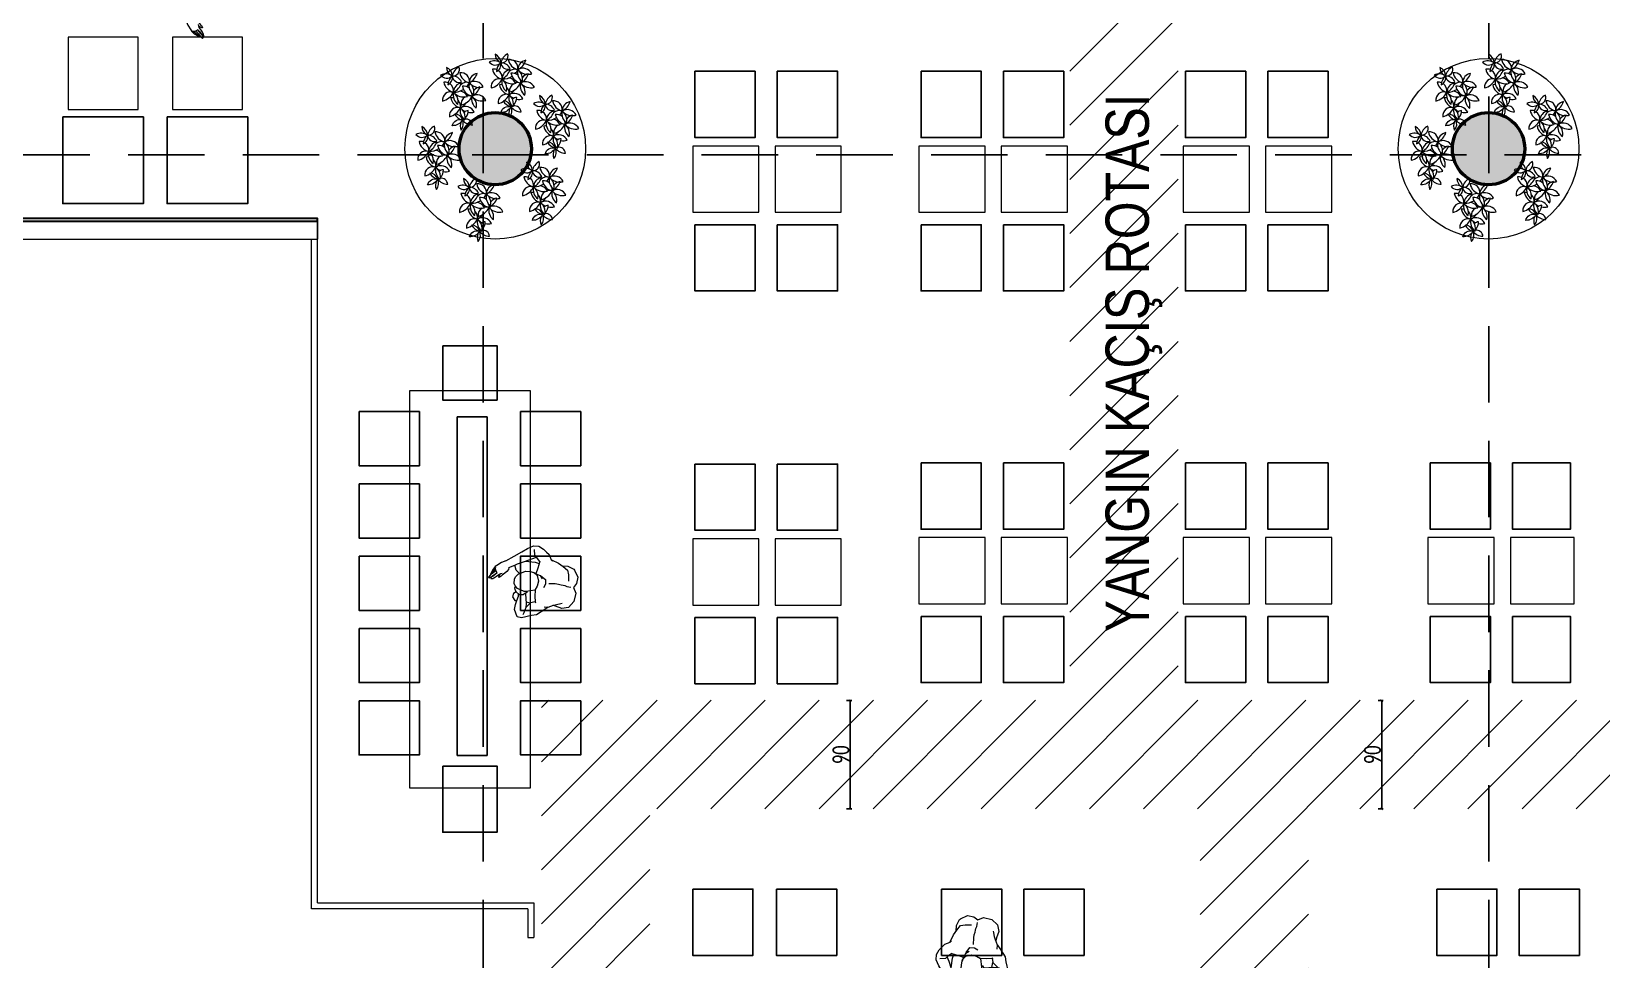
# Model space of a CAD drawing. Header units: millimetres. Extents: x -24 to 530668, y -246875 to -2983.
# Drawn here: x 259345 to 260649, y -123384 to -122613 of the extents above; entities that cross this region are included whole.
import ezdxf

# ---------------------------------------------------------------- set-up
doc = ezdxf.new("R2010")
doc.units = ezdxf.units.MM
doc.header["$PDMODE"] = 2
doc.linetypes.add('DASHED2', pattern=[9.525, 6.35, -3.175])
doc.layers.get('0').update_dxf_attribs({"lineweight": 20})
for name, color, linetype in [('0-HSL-HTC', 253, 'Continuous'), ('a_grid_label_1_1', 9, 'Continuous'), ('a_outline_02', 1, 'Continuous'), ('a_structure_steel structure_elevation2', 9, 'Continuous'), ('Kıtc-014 Elk Tes İşaretler', 1, 'Continuous')]:
    doc.layers.add(name, color=color, linetype=linetype)
for name, color, linetype, lineweight in [('A-RCON-1', 8, 'Continuous', 5), ('ahşap kesit', 30, 'Continuous', 30), ('alçıpan', 12, 'Continuous', 20), ('CAM', 141, 'Continuous', 0), ('demir-1', 103, 'Continuous', 20), ('t_ince', 66, 'Continuous', 9), ('t_tarama', 253, 'Continuous', 5), ('tefris', 30, 'Continuous', 0), ('tefrişoturum', 59, 'Continuous', 25), ('X_S_COL_01$0$SC_COLS_SITU_E_SECT', 4, 'Continuous', 50)]:
    doc.layers.add(name, color=color, linetype=linetype, lineweight=lineweight)
doc.styles.get("Standard").update_dxf_attribs({"font": 'times.ttf', "height": 12})
doc.styles.add('Ölçü50', font='calibri.ttf', dxfattribs={"width": 0.7})
doc.dimstyles.new('olcu10', dxfattribs={"dimtxt": 14, "dimasz": 2, "dimexe": 1.25, "dimexo": 0.625, "dimgap": 0.5, "dimtad": 1, "dimdec": 1, "dimrnd": 0.5, "dimzin": 9, "dimtxsty": 'Ölçü50', "dimblk": 'ARCHTICK', "dimcen": 2, "dimclrd": 256, "dimclre": 256, "dimclrt": 6, "dimazin": 2, "dimtfac": 1, "dimtdec": 1, "dimtix": 1, "dimtmove": 0, "dimatfit": 3, "dimldrblk": 'ARCHTICK', "dimfxl": 1, "dimlwd": -1, "dimarcsym": 0})

# ---------------------------------------------------------------- blocks, each defined once
blk = doc.blocks.new('dada')
for p, q in [((219967.8, -31810.1), (219965.6, -31815.3)), ((219973.4, -31806.9), (219967.8, -31810.1)), ((219980.5, -31807), (219973.4, -31806.9)), ((219984.7, -31810), (219980.5, -31807)), ((219988.6, -31808.2), (219984.7, -31810)), ((219993.9, -31808.4), (219988.6, -31808.2)), ((219998.9, -31812.3), (219993.9, -31808.4)), ((219964.1, -31826.5), (219966.7, -31822.6)), ((219965.6, -31815.3), (219966.3, -31821)), ((219966.3, -31821), (219966.1, -31823.5)), ((219966.7, -31822.6), (219967.9, -31820.3)), ((219967.9, -31820.3), (219969.4, -31817.1)), ((219969.4, -31817.1), (219969.8, -31816.1)), ((219984.3, -31815.6), (219984.6, -31812.1)), ((219984.6, -31817.3), (219984.3, -31815.6)), ((219984.4, -31825.3), (219984.7, -31822.8)), ((219984.6, -31818.7), (219984.6, -31817.3)), ((219984.6, -31820.5), (219984.6, -31818.7)), ((219984.7, -31822.8), (219984.6, -31820.5)), ((219994, -31816.3), (219988.8, -31815.1)), ((219997.6, -31817.9), (219994, -31816.3)), ((219999.7, -31822.2), (219997.6, -31817.9)), ((219999.7, -31813.2), (219998.9, -31812.3)), ((220000.9, -31818.5), (219999.7, -31813.2)), ((220001.6, -31826.6), (219999.7, -31822.2)), ((220000.2, -31823.1), (220000.9, -31818.5)), ((219955.5, -31834.6), (219954.2, -31838.4)), ((219961.5, -31828.8), (219955.5, -31834.6)), ((219964.1, -31826.5), (219961.5, -31828.8)), ((219963.6, -31829.8), (219964.1, -31826.5)), ((219982, -31833.1), (219978.9, -31834)), ((219985.9, -31833.9), (219982, -31833.1)), ((219983.4, -31830.6), (219984.4, -31825.3)), ((219988.1, -31839.2), (219985.7, -31836.9)), ((219988, -31838.6), (219985.9, -31833.9)), ((220002.8, -31833), (220001.6, -31826.6)), ((220002.9, -31833.1), (220001.9, -31831.9)), ((220006.7, -31835.8), (220002.9, -31833.1)), ((220008.3, -31838.4), (220006.7, -31835.8)), ((219954.2, -31838.4), (219950.3, -31846.2)), ((219950.3, -31846.2), (219950.4, -31849.8)), ((219950.4, -31849.8), (219955.8, -31853.3)), ((219954.9, -31845.1), (219953.1, -31845.6)), ((219959.4, -31844.5), (219954.9, -31845.1)), ((219964.3, -31841.6), (219959.4, -31844.5)), ((219962.8, -31845.2), (219959.4, -31844.5)), ((219970.6, -31847.5), (219962.8, -31845.2)), ((219964.2, -31845.6), (219964.3, -31841.6)), ((219965.9, -31838.1), (219964.3, -31841.6)), ((219965.9, -31838.1), (219965, -31837.7)), ((219970.3, -31839.5), (219965.9, -31838.1)), ((219969.1, -31849.2), (219968.6, -31852.2)), ((219970.6, -31848), (219969.1, -31849.2)), ((219975.3, -31840.4), (219970.3, -31839.5)), ((219971, -31847.2), (219970.6, -31848)), ((219972.2, -31846.3), (219971, -31847.2)), ((219972.2, -31846.3), (219972.9, -31846.5)), ((219972.6, -31847.5), (219972.2, -31849)), ((219972.2, -31849), (219973.4, -31855)), ((219975.1, -31840.7), (219972.6, -31847.5)), ((219978.8, -31839.4), (219975.1, -31840.7)), ((219983.2, -31839.4), (219978.8, -31839.4)), ((219987.6, -31841.5), (219983.2, -31839.4)), ((219989.4, -31844.9), (219987.6, -31841.5)), ((219988.1, -31839.2), (219988, -31838.6)), ((219988.5, -31841.6), (219988.1, -31839.2)), ((219989.1, -31844.1), (219988.5, -31841.6)), ((219993.5, -31842.3), (219988.6, -31843)), ((219988.9, -31851.8), (219989.4, -31847.8)), ((219989.4, -31845.9), (219989.1, -31844.1)), ((219989.4, -31847.8), (219989.4, -31844.9)), ((219999.3, -31842.1), (219993.5, -31842.3)), ((219997, -31853.7), (219997.9, -31845.6)), ((219997, -31853.7), (220000, -31849)), ((219997.9, -31845.6), (219997.6, -31842.2)), ((219999.3, -31842.1), (220002.3, -31845.7)), ((220000, -31849), (220002.3, -31845.7)), ((220002.3, -31845.7), (220003.5, -31847.3)), ((220003.5, -31847.3), (220008, -31848.7)), ((220007.4, -31854.5), (220010.8, -31850.1)), ((220010.1, -31841.6), (220008.3, -31838.4)), ((220011.5, -31845.8), (220010.1, -31841.6)), ((220010.8, -31850.1), (220011.5, -31845.8)), ((220010.8, -31850.1), (220010.8, -31850.1)), ((219955.8, -31853.3), (219959.9, -31853.5)), ((219959.9, -31853.5), (219963.5, -31853.2)), ((219963.2, -31854.8), (219963.4, -31853.2)), ((219965.6, -31857.5), (219963.2, -31854.8)), ((219963.5, -31853.2), (219967.3, -31852.8)), ((219968.5, -31857.1), (219965.6, -31857.5)), ((219967.3, -31852.8), (219968.8, -31852.9)), ((219970.3, -31855.5), (219968.5, -31857.1)), ((219968.6, -31852.2), (219970.2, -31855.4)), ((219968.6, -31852.2), (219968.6, -31852.2)), ((219970.2, -31855.4), (219972, -31856.6)), ((219972, -31856.6), (219973.4, -31857.2)), ((219973.4, -31855), (219974.9, -31857.4)), ((219973.4, -31857.2), (219974.3, -31857.1)), ((219974.3, -31857.1), (219974, -31855.9)), ((219974.9, -31857.4), (219976.6, -31858.5)), ((219976.6, -31858.5), (219980.3, -31859.2)), ((219980.3, -31859.2), (219982.4, -31858.8)), ((219982.4, -31858.8), (219985.1, -31857.1)), ((219985.1, -31857.1), (219988.9, -31851.8)), ((219985.8, -31856.2), (219987.9, -31859.4)), ((219987.9, -31859.4), (219991.6, -31861.6)), ((219988.6, -31865.9), (219991.6, -31861.6)), ((219991.6, -31861.6), (219993.2, -31859.7)), ((219993.2, -31859.7), (219997, -31853.7)), ((219998.7, -31863.7), (220003.7, -31858.5)), ((220003.7, -31858.5), (220007.4, -31854.5)), ((219976.7, -31876.9), (219977.5, -31876.1)), ((219977.5, -31876.1), (219978.5, -31875)), ((219978.5, -31875), (219979.2, -31874.4)), ((219980.1, -31875.8), (219978.7, -31877)), ((219980.1, -31870.4), (219978.8, -31871.8)), ((219978.8, -31871.8), (219978.9, -31872.1)), ((219978.9, -31872.1), (219979.2, -31872.2)), ((219979, -31877.2), (219980.3, -31876.2)), ((219979.2, -31872.2), (219981.2, -31871.8)), ((219979.2, -31874.4), (219980.3, -31873.4)), ((219981, -31869.8), (219980.1, -31870.4)), ((219982.1, -31874.4), (219980.1, -31875.8)), ((219980.3, -31873.4), (219981.5, -31872.2)), ((219980.3, -31876.2), (219981.3, -31875.3)), ((219983.2, -31868.1), (219981, -31869.8)), ((219981.2, -31871.8), (219982.2, -31871.3)), ((219981.3, -31875.3), (219982.2, -31874.6)), ((219981.5, -31872.2), (219982.2, -31871.3)), ((219982.2, -31874.6), (219982.1, -31874.4)), ((219982.2, -31871.3), (219982.7, -31870.2)), ((219982.2, -31874.6), (219983.9, -31875.9)), ((219982.2, -31876.8), (219983.9, -31875.9)), ((219984.9, -31866.8), (219983.2, -31868.1)), ((219983.9, -31875.9), (219986.7, -31877.1)), ((219986.8, -31865.9), (219984.9, -31866.8)), ((219987.9, -31875.9), (219986.7, -31877.1)), ((219988.6, -31865.9), (219986.8, -31865.9)), ((219991.2, -31872.7), (219987.9, -31875.9)), ((219993.3, -31869.5), (219991.2, -31872.7)), ((219993.3, -31869.5), (219998.7, -31863.7)), ((219976.3, -31878.1), (219976.7, -31876.9)), ((219976.4, -31878.4), (219976.3, -31878.1)), ((219976.8, -31878.5), (219976.4, -31878.4)), ((219976.5, -31879.8), (219978.1, -31877.9)), ((219976.6, -31880.4), (219976.5, -31879.8)), ((219976.9, -31880.6), (219976.6, -31880.4)), ((219977.9, -31877.8), (219976.8, -31878.5)), ((219979.2, -31879.3), (219976.9, -31880.6)), ((219978.7, -31877), (219977.9, -31877.8)), ((219978.1, -31877.9), (219979, -31877.2)), ((219981, -31877.7), (219979.2, -31879.3)), ((219981.2, -31878.6), (219979.2, -31879.3)), ((219979.4, -31879.5), (219979.2, -31879.3)), ((219981, -31879.2), (219979.4, -31879.5)), ((219982.2, -31876.8), (219981, -31877.7)), ((219984.3, -31878.3), (219981, -31879.2)), ((219983.5, -31877.4), (219981.2, -31878.6)), ((219985.2, -31876.8), (219983.5, -31877.4)), ((219986.7, -31877.1), (219984.3, -31878.3)), ((219986, -31876.8), (219985.2, -31876.8))]:
    blk.add_line(p, q)
blk = doc.blocks.new('bitkitar')
at = {"layer": 't_tarama', "color": 76}
for points in [[(4.13, 24.52, 0.236863), (4.39, 28.33, 0.300043), (3.57, 23.78, 0.22508), (-0.84, 26.27, 0.429439), (2.41, 23.43)], [(3.57, 23.78, -0.286863), (8.24, 26.11, -0.43916), (3.57, 23.78, 0.363865), (6.95, 20.95, 0.192041), (3.68, 23.74, 0.192041)]]:
    blk.add_lwpolyline(points, format="xyb", dxfattribs=at)
for centre, radius, start, end in [((5.34, 19.56), 4.58, 130.83641, 178.70662), ((7.62, 22.36), 5.31, 163.97621, 217.27878), ((-0.84, 19.8), 5.24, 343.48533, 50.2913), ((2.14, 26.39), 2.98, 284.17623, 298.69036), ((5.34, 19.56), 4.58, 112.76664, 121.83932), ((1.81, 18.25), 5.8, 69.83781, 72.33789), ((4.84, 27.09), 3.54, 249.03996, 253.13574), ((0.66, 22.74), 3.08, 353.17446, 19.69159), ((10.68, 14.78), 7.39, 100.73616, 151.47519), ((5.59, 21.76), 3.72, 247.9154, 4.29594), ((-6.1, 9.55), 6.15, 38.13504, 102.16002), ((-3.31, 17.27), 4.43, 202.72925, 297.5658), ((2.17, 17.4), 5.31, 163.97621, 229.80043), ((-6.29, 14.84), 5.24, 343.48533, 50.2913), ((-0.65, 14.51), 6.15, 75.86211, 102.16002), ((2.14, 22.23), 4.43, 202.72925, 297.5658), ((5.23, 9.82), 7.39, 100.73616, 151.47519), ((0.66, 22.74), 3.08, 271.78167, 310.7707), ((7.17, 11.69), 7.25, 114.26787, 141.8465), ((0.14, 16.8), 3.72, 296.9544, 4.29594), ((-0.65, 14.51), 6.15, 38.13504, 63.45512), ((-0.09, 18.56), 4.29, 337.19348, 356.58454), ((7.94, 17.43), 3.86, 166.91417, 222.01985), ((2.59, 12.8), 5.73, 7.89914, 73.83912), ((10.38, 15.19), 5.31, 163.97621, 217.27878), ((1.93, 12.62), 5.24, 343.48533, 50.2913), ((8.35, 14.58), 3.72, 247.9154, 4.29594), ((13.44, 7.6), 7.39, 100.73616, 151.47519), ((-5.22, 3.44), 6.15, 87.51498, 102.16002), ((-2.43, 11.17), 4.43, 202.72925, 297.5658), ((1.72, 6.73), 7.25, 114.26787, 158.92251), ((-5.54, 13.6), 4.29, 276.60584, 320.32368), ((-5.22, 3.44), 6.15, 38.13504, 80.8318), ((2.6, 0.63), 7.25, 114.26787, 158.92251), ((-4.66, 7.5), 4.29, 276.60584, 356.58454), ((3.05, 11.3), 5.31, 163.97621, 229.80043), ((-5.4, 8.73), 5.24, 343.48533, 50.2913), ((-5.54, 13.6), 4.29, 341.16089, 356.58454), ((-5.4, 8.73), 5.24, 39.16493, 41.62354), ((2.49, 12.47), 3.86, 166.91417, 186.37013), ((0.14, 16.8), 3.72, 247.9154, 281.88514), ((-2.86, 7.84), 5.73, 69.17218, 73.83912), ((-2.86, 7.84), 5.73, 7.89914, 69.17218), ((3.38, 6.37), 3.86, 166.91417, 274.82409), ((6.11, 3.71), 7.39, 134.79027, 151.47519), ((1.02, 10.69), 3.72, 247.9154, 312.60914), ((-1.97, 1.74), 5.73, 7.89914, 73.83912), ((2.49, 12.47), 3.86, 224.30639, 274.82409), ((2.11, 7.33), 6.15, 38.13504, 102.16002), ((4.9, 15.06), 4.43, 202.72925, 256.43807), ((6.11, 3.71), 7.39, 84.5264, 120.12115), ((2.67, 11.39), 4.29, 276.60584, 356.58454), ((9.93, 4.52), 7.25, 115.43944, 158.92251), ((4.9, 15.06), 4.43, 293.47002, 297.5658), ((9.93, 4.52), 7.25, 114.26787, 116.76795), ((10.71, 10.26), 3.86, 166.91417, 233.88251), ((5.36, 5.63), 5.73, 7.89914, 73.83912), ((7.94, 17.43), 3.86, 256.75957, 274.82409), ((10.51, 4.41), 3.43, 110.20528, 190.18398), ((3.57, 8.38), 5.8, 309.03888, 352.52195), ((4.04, 3.77), 3.08, 0.51361, 108.42353), ((7.33, 8.38), 4.58, 201.49858, 267.43856), ((6.69, 0.85), 2.98, 81.51484, 197.89538), ((1.42, 5.32), 5.91, 294.3356, 345.07463), ((11.32, 3.59), 4.2, 177.08478, 243.89074), ((9.46, 1.13), 3.54, 36.32869, 131.16524), ((9.46, 1.13), 3.54, 127.06946, 131.16524), ((3.57, 8.38), 5.8, 307.86731, 310.36739), ((10.18, 7.66), 4.92, 231.73448, 295.75946), ((5.23, 0), 4.25, 357.57565, 50.87822), ((10.71, 10.26), 3.86, 245.8798, 274.82409)]:
    blk.add_arc(centre, radius, start, end, dxfattribs=at)
blk = doc.blocks.new('_ArchTick')
at = {"color": 0, "linetype": 'ByBlock', "const_width": 0.15}
blk.add_lwpolyline([(-0.5, -0.5), (0.5, 0.5)], dxfattribs=at)
blk = doc.blocks.new('*D697')
at = {"layer": 'DEFPOINTS', "color": 0, "transparency": 16777216}
for p in [(260462.8, -123168.6), (260462.8, -123258.6), (260466.6, -123258.6)]:
    blk.add_point(p, dxfattribs=at)
at = {"layer": 'Kıtc-014 Elk Tes İşaretler', "lineweight": -2, "transparency": 16777216}
for p, q in [((260463.5, -123168.6), (260467.9, -123168.6)), ((260463.5, -123258.6), (260467.9, -123258.6))]:
    blk.add_line(p, q, dxfattribs=at)
at = {"layer": 'Kıtc-014 Elk Tes İşaretler', "transparency": 16777216}
blk.add_line((260466.6, -123168.6), (260466.6, -123258.6), dxfattribs=at)
at = {"layer": 'Kıtc-014 Elk Tes İşaretler', "transparency": 16777216, "xscale": 2, "yscale": 2, "zscale": 2}
for p, rotation in [((260466.6, -123168.6), 90), ((260466.6, -123258.6), 270)]:
    blk.add_blockref('_ArchTick', p, dxfattribs=dict(at, rotation=rotation))
at = {"layer": 'Kıtc-014 Elk Tes İşaretler', "color": 6, "transparency": 16777216, "insert": (260459, -123213.6), "char_height": 14, "attachment_point": 5, "rotation": 90, "style": 'Ölçü50'}
blk.add_mtext('90', dxfattribs=at)
blk = doc.blocks.new('*D698')
at = {"layer": 'DEFPOINTS', "color": 0, "transparency": 16777216}
for p in [(260021.5, -123168.6), (260021.5, -123258.6), (260025.3, -123258.6)]:
    blk.add_point(p, dxfattribs=at)
at = {"layer": 'Kıtc-014 Elk Tes İşaretler', "lineweight": -2, "transparency": 16777216}
for p, q in [((260022.1, -123168.6), (260026.6, -123168.6)), ((260022.1, -123258.6), (260026.6, -123258.6))]:
    blk.add_line(p, q, dxfattribs=at)
at = {"layer": 'Kıtc-014 Elk Tes İşaretler', "transparency": 16777216}
blk.add_line((260025.3, -123168.6), (260025.3, -123258.6), dxfattribs=at)
at = {"layer": 'Kıtc-014 Elk Tes İşaretler', "transparency": 16777216, "xscale": 2, "yscale": 2, "zscale": 2}
for p, rotation in [((260025.3, -123168.6), 90), ((260025.3, -123258.6), 270)]:
    blk.add_blockref('_ArchTick', p, dxfattribs=dict(at, rotation=rotation))
at = {"layer": 'Kıtc-014 Elk Tes İşaretler', "color": 6, "transparency": 16777216, "insert": (260017.6, -123213.6), "char_height": 14, "attachment_point": 5, "rotation": 90, "style": 'Ölçü50'}
blk.add_mtext('90', dxfattribs=at)

msp = doc.modelspace()

# ---------------------------------------------------------------- hatches: boundary and pattern name
at = {"layer": '0-HSL-HTC'}
h = msp.add_hatch(dxfattribs=at)
h.set_pattern_fill('ANSI33', color=12, angle=90, style=0)
h.set_pattern_definition([(135, (232235.527, -137040.48), (-4.490128, -4.490128), []), (135, (232235.527, -137035.9897), (-4.490128, -4.490128), [3.175, -1.5875])])
edge = h.paths.add_edge_path()
edge.add_arc((260555.284, -122710.479), 30, 0, 360)
edge = h.paths.add_edge_path()
edge.add_arc((259730.527, -122710.479), 30, 0, 360)
h.paths.add_polyline_path([(259283.027, -121855.48), (259353.027, -121855.48), (259353.027, -121925.48), (259283.027, -121925.48)])
at = {"layer": 'a_structure_steel structure_elevation2', "true_color": 0xed1f24}
h = msp.add_hatch(dxfattribs=at)
h.set_pattern_fill('ANSI31', color=240, scale=10)
h.set_pattern_definition([(45, (0, 199.188), (-22.4506403, 22.4506403), [])])
h.paths.add_polyline_path([(260405.715, -123808.098), (260094.297, -123808.098), (260094.297, -124274.626), (260004.964, -124274.626), (260004.964, -123718.098), (260315.715, -123718.098), (260315.715, -123258.355), (259859.017, -123258.355), (259859.017, -123497.674), (259769.017, -123497.674), (259769.017, -123168.355), (260207.526, -123168.355), (260207.526, -122566.151), (259130.087, -122566.151), (259130.087, -122476.151), (260297.526, -122476.151), (260297.526, -123168.355), (260960.932, -123168.355), (260960.932, -123505.455), (260870.932, -123505.455), (260870.932, -123258.355), (260405.715, -123258.355), (260405.715, -123718.098), (260888.661, -123718.098), (260888.661, -123829.27), (260706.336, -123829.27), (260706.336, -124274.626), (260616.336, -124274.626), (260616.336, -123808.098)])

# ---------------------------------------------------------------- linework, layer by layer
at = {"layer": 'a_grid_label_1_1', "linetype": 'DASHED2', "ltscale": 10}
for p, q in [((259720.527, -124540.48, -17966.192), (259720.527, -121278.216, -17966.192)), ((260555.527, -124540.48, -17966.192), (260555.527, -121278.216, -17966.192)), ((258854.135, -122715.48, -17966.192), (262121.929, -122715.48, -17966.192))]:
    msp.add_line(p, q, dxfattribs=at)
at = {"layer": 'a_outline_02'}
for q in [(258909.307, -122768.517), (259582.952, -122785.517, -0.005)]:
    msp.add_line((259582.952, -122768.517), q, dxfattribs=at)
at = {"layer": 'ahşap kesit'}
msp.add_lwpolyline([(259582.952, -122770.517), (259582.952, -122768.517), (259299.492, -122768.517), (259299.492, -122770.517)], close=True, dxfattribs=at)
at = {"layer": 'alçıpan'}
for p, q in [((259299.492, -122770.517, -0.005), (259582.952, -122770.517, -0.005)), ((259299.492, -122785.517, -0.005), (259582.952, -122785.517, -0.005))]:
    msp.add_line(p, q, dxfattribs=at)
at = {"layer": 'alçıpan', "elevation": -0.005}
msp.add_lwpolyline([(259582.952, -122785.517), (259582.952, -122770.517)], dxfattribs=at)
at = {"layer": 'CAM'}
for p, q in [((259578.027, -123341.544), (259577.952, -122785.517, -0.005)), ((259583.027, -123336.544), (259582.952, -122785.517, -0.005)), ((259757.664, -123341.544), (259578.027, -123341.544)), ((259583.027, -123336.544), (259762.667, -123336.544))]:
    msp.add_line(p, q, dxfattribs=at)
for points in [[(259757.667, -123341.544), (259757.665, -123365.365)], [(259757.667, -123336.541), (259757.667, -123336.544)], [(259757.667, -123336.544), (259757.667, -123336.544)], [(259762.667, -123336.544), (259762.665, -123365.365)]]:
    msp.add_lwpolyline(points, dxfattribs=at)
at = {"layer": 'demir-1'}
for centre in [(259730.527, -122710.479, -0.061), (260555.284, -122710.479)]:
    msp.add_circle(centre, 75, dxfattribs=at)
at = {"layer": 'tefris', "linetype": 'Continuous'}
for points in [[(259375.94, -122617.864), (259375.94, -122677.864), (259433.94, -122677.864), (259433.94, -122617.864)], [(259462.629, -122617.864), (259462.629, -122677.864), (259520.629, -122677.864), (259520.629, -122617.864)], [(259659.515, -122911.114), (259759.515, -122911.114), (259759.515, -123241.305), (259659.515, -123241.305)]]:
    msp.add_lwpolyline(points, close=True, dxfattribs=at)
for points in [[(259894.489, -122708.26), (259894.489, -122763.26), (259949.489, -122763.26), (259949.489, -122708.26), (259894.489, -122708.26)], [(259962.898, -122708.26), (259962.898, -122763.26), (260017.898, -122763.26), (260017.898, -122708.26), (259962.898, -122708.26)], [(260082.279, -122708.26), (260082.279, -122763.26), (260137.279, -122763.26), (260137.279, -122708.26), (260082.279, -122708.26)], [(260150.689, -122708.26), (260150.689, -122763.26), (260205.689, -122763.26), (260205.689, -122708.26), (260150.689, -122708.26)], [(260301.779, -122708.26), (260301.779, -122763.26), (260356.779, -122763.26), (260356.779, -122708.26), (260301.779, -122708.26)], [(260370.188, -122708.26), (260370.188, -122763.26), (260425.188, -122763.26), (260425.188, -122708.26), (260370.188, -122708.26)], [(259894.489, -123034.305), (259894.489, -123089.305), (259949.489, -123089.305), (259949.489, -123034.305), (259894.489, -123034.305)], [(259962.898, -123034.305), (259962.898, -123089.305), (260017.898, -123089.305), (260017.898, -123034.305), (259962.898, -123034.305)], [(260082.279, -123033.366), (260082.279, -123088.366), (260137.279, -123088.366), (260137.279, -123033.366), (260082.279, -123033.366)], [(260150.689, -123033.366), (260150.689, -123088.366), (260205.689, -123088.366), (260205.689, -123033.366), (260150.689, -123033.366)], [(260301.779, -123033.366), (260301.779, -123088.366), (260356.779, -123088.366), (260356.779, -123033.366), (260301.779, -123033.366)], [(260370.188, -123033.366), (260370.188, -123088.366), (260425.188, -123088.366), (260425.188, -123033.366), (260370.188, -123033.366)], [(260504.981, -123033.366), (260504.981, -123088.366), (260559.981, -123088.366), (260559.981, -123033.366), (260504.981, -123033.366)], [(260573.39, -123033.366), (260573.39, -123088.366), (260626.39, -123088.366), (260626.39, -123033.366), (260573.39, -123033.366)], [(259757.665, -123365.365), (259762.665, -123365.365), (259762.665, -123365.366)]]:
    msp.add_lwpolyline(points, dxfattribs=at)
at = {"layer": 'tefrişoturum'}
for points in [[(259896.333, -122646.22), (259896.333, -122701.22), (259946.333, -122701.22), (259946.333, -122646.22)], [(259964.742, -122646.22), (259964.742, -122701.22), (260014.742, -122701.22), (260014.742, -122646.22)], [(260084.124, -122646.22), (260084.124, -122701.22), (260134.124, -122701.22), (260134.124, -122646.22)], [(260152.533, -122646.22), (260152.533, -122701.22), (260202.533, -122701.22), (260202.533, -122646.22)], [(260303.623, -122646.22), (260303.623, -122701.22), (260353.623, -122701.22), (260353.623, -122646.22)], [(260372.032, -122646.22), (260372.032, -122701.22), (260422.032, -122701.22), (260422.032, -122646.22)], [(259371.389, -122684.035), (259371.389, -122756.035), (259438.389, -122756.035), (259438.389, -122684.035)], [(259458.077, -122684.035), (259458.077, -122756.035), (259525.077, -122756.035), (259525.077, -122684.035)], [(259896.333, -122773.594), (259896.333, -122828.594), (259946.333, -122828.594), (259946.333, -122773.594)], [(259964.742, -122773.594), (259964.742, -122828.594), (260014.742, -122828.594), (260014.742, -122773.594)], [(260084.124, -122773.594), (260084.124, -122828.594), (260134.124, -122828.594), (260134.124, -122773.594)], [(260152.533, -122773.594), (260152.533, -122828.594), (260202.533, -122828.594), (260202.533, -122773.594)], [(260303.623, -122773.594), (260303.623, -122828.594), (260353.623, -122828.594), (260353.623, -122773.594)], [(260372.032, -122773.594), (260372.032, -122828.594), (260422.032, -122828.594), (260422.032, -122773.594)], [(259687.015, -122874.114), (259732.015, -122874.114), (259732.015, -122919.114), (259687.015, -122919.114)], [(259617.515, -122928.71), (259617.515, -122973.71), (259667.515, -122973.71), (259667.515, -122928.71)], [(259801.515, -122928.71), (259801.515, -122973.71), (259751.515, -122973.71), (259751.515, -122928.71)], [(259896.333, -122972.265), (259896.333, -123027.265), (259946.333, -123027.265), (259946.333, -122972.265)], [(259964.742, -122972.265), (259964.742, -123027.265), (260014.742, -123027.265), (260014.742, -122972.265)], [(260084.124, -122971.326), (260084.124, -123026.326), (260134.124, -123026.326), (260134.124, -122971.326)], [(260152.533, -122971.326), (260152.533, -123026.326), (260202.533, -123026.326), (260202.533, -122971.326)], [(260303.623, -122971.326), (260303.623, -123026.326), (260353.623, -123026.326), (260353.623, -122971.326)], [(260372.032, -122971.326), (260372.032, -123026.326), (260422.032, -123026.326), (260422.032, -122971.326)], [(260506.825, -122971.326), (260506.825, -123026.326), (260556.825, -123026.326), (260556.825, -122971.326)], [(260575.234, -122971.326), (260575.234, -123026.326), (260623.234, -123026.326), (260623.234, -122971.326)], [(259617.515, -122988.71), (259617.515, -123033.71), (259667.515, -123033.71), (259667.515, -122988.71)], [(259801.515, -122988.71), (259801.515, -123033.71), (259751.515, -123033.71), (259751.515, -122988.71)], [(259617.515, -123048.71), (259617.515, -123093.71), (259667.515, -123093.71), (259667.515, -123048.71)], [(259801.515, -123048.71), (259801.515, -123093.71), (259751.515, -123093.71), (259751.515, -123048.71)], [(259896.333, -123099.638), (259896.333, -123154.638), (259946.333, -123154.638), (259946.333, -123099.638)], [(259964.742, -123099.638), (259964.742, -123154.638), (260014.742, -123154.638), (260014.742, -123099.638)], [(260084.124, -123098.7), (260084.124, -123153.7), (260134.124, -123153.7), (260134.124, -123098.7)], [(260152.533, -123098.7), (260152.533, -123153.7), (260202.533, -123153.7), (260202.533, -123098.7)], [(260303.623, -123098.7), (260303.623, -123153.7), (260353.623, -123153.7), (260353.623, -123098.7)], [(260372.032, -123098.7), (260372.032, -123153.7), (260422.032, -123153.7), (260422.032, -123098.7)], [(260506.825, -123098.7), (260506.825, -123153.7), (260556.825, -123153.7), (260556.825, -123098.7)], [(260575.234, -123098.7), (260575.234, -123153.7), (260623.234, -123153.7), (260623.234, -123098.7)], [(259617.515, -123108.71), (259617.515, -123153.71), (259667.515, -123153.71), (259667.515, -123108.71)], [(259801.515, -123108.71), (259801.515, -123153.71), (259751.515, -123153.71), (259751.515, -123108.71)], [(259617.515, -123168.71), (259617.515, -123213.71), (259667.515, -123213.71), (259667.515, -123168.71)], [(259801.515, -123168.71), (259801.515, -123213.71), (259751.515, -123213.71), (259751.515, -123168.71)], [(259687.015, -123222.963), (259732.015, -123222.963), (259732.015, -123277.963), (259687.015, -123277.963)], [(259894.515, -123325.097), (259894.515, -123380.097), (259944.515, -123380.097), (259944.515, -123325.097)], [(259964.065, -123325.097), (259964.065, -123380.097), (260014.065, -123380.097), (260014.065, -123325.097)], [(260101.089, -123325.097), (260101.089, -123380.097), (260151.089, -123380.097), (260151.089, -123325.097)], [(260169.498, -123325.097), (260169.498, -123380.097), (260219.498, -123380.097), (260219.498, -123325.097)], [(260512.263, -123325.097), (260512.263, -123380.097), (260562.263, -123380.097), (260562.263, -123325.097)], [(260580.672, -123325.097), (260580.672, -123380.097), (260630.672, -123380.097), (260630.672, -123325.097)]]:
    msp.add_lwpolyline(points, close=True, dxfattribs=at)
for points in [[(259698.842, -122933.114), (259698.842, -123214.305)], [(259723.842, -122933.114), (259698.842, -122933.114)], [(259723.842, -122933.114), (259723.842, -123214.305)], [(259723.842, -123214.305), (259698.842, -123214.305)]]:
    msp.add_lwpolyline(points, dxfattribs=at)
at = {"layer": 'X_S_COL_01$0$SC_COLS_SITU_E_SECT'}
for centre in [(259730.527, -122710.479, -0.061), (260555.284, -122710.479)]:
    msp.add_circle(centre, 30, dxfattribs=at)

# ---------------------------------------------------------------- block references
at = {"layer": 'A-RCON-1', "xscale": -1}
for p, rotation in [((480900.356, -142176.359), 346.7058778140276), ((240167.492, -344479.139), 256.7058778140276), ((481535.59, -142978.614), 346.7058778140276)]:
    msp.add_blockref('dada', p, dxfattribs=dict(at, rotation=rotation))
at = {"layer": 't_ince', "xscale": 1.848000000000004, "yscale": 1.848000000000004, "zscale": 1.848000000000004, "rotation": 182.9309101212016}
for p in [(259747.932, -122631.508), (260572.756, -122631.508), (259707.607, -122642.416), (260532.431, -122642.416), (259784.745, -122665.825), (260609.569, -122665.825), (259687.087, -122691.562), (260511.911, -122691.562), (259774.13, -122720.981), (260598.954, -122720.981), (259721.768, -122734.77), (260546.592, -122734.77)]:
    msp.add_blockref('bitkitar', p, dxfattribs=at)

# ---------------------------------------------------------------- texts
at = {"layer": 'a_structure_steel structure_elevation2', "color": 240, "true_color": 0xed1f24, "insert": (260237.269, -123111.95, -0.005), "char_height": 36, "width": 518.45457, "attachment_point": 1, "rotation": 90}
msp.add_mtext('{\\fArial|b0|i0|c162|p34;\\W0.8;YANGIN KAÇIŞ ROTASI}', dxfattribs=at)

# ---------------------------------------------------------------- dimensions: what is measured, and where the dimension line sits
at = {"layer": 'Kıtc-014 Elk Tes İşaretler'}
for base, p1, p2, picture, middle in [((260025.31, -123258.575), (260021.506, -123168.575), (260021.506, -123258.575), '*D698', (260017.637, -123213.575)), ((260466.649, -123258.575), (260462.846, -123168.575), (260462.846, -123258.575), '*D697', (260458.977, -123213.575))]:
    dim = msp.add_linear_dim(base=base, p1=p1, p2=p2, angle=90, dimstyle='olcu10', dxfattribs=at)
    dim.commit()
    dim.dimension.update_dxf_attribs({"geometry": picture, "text_midpoint": middle})

doc.saveas('drawing.dxf')
